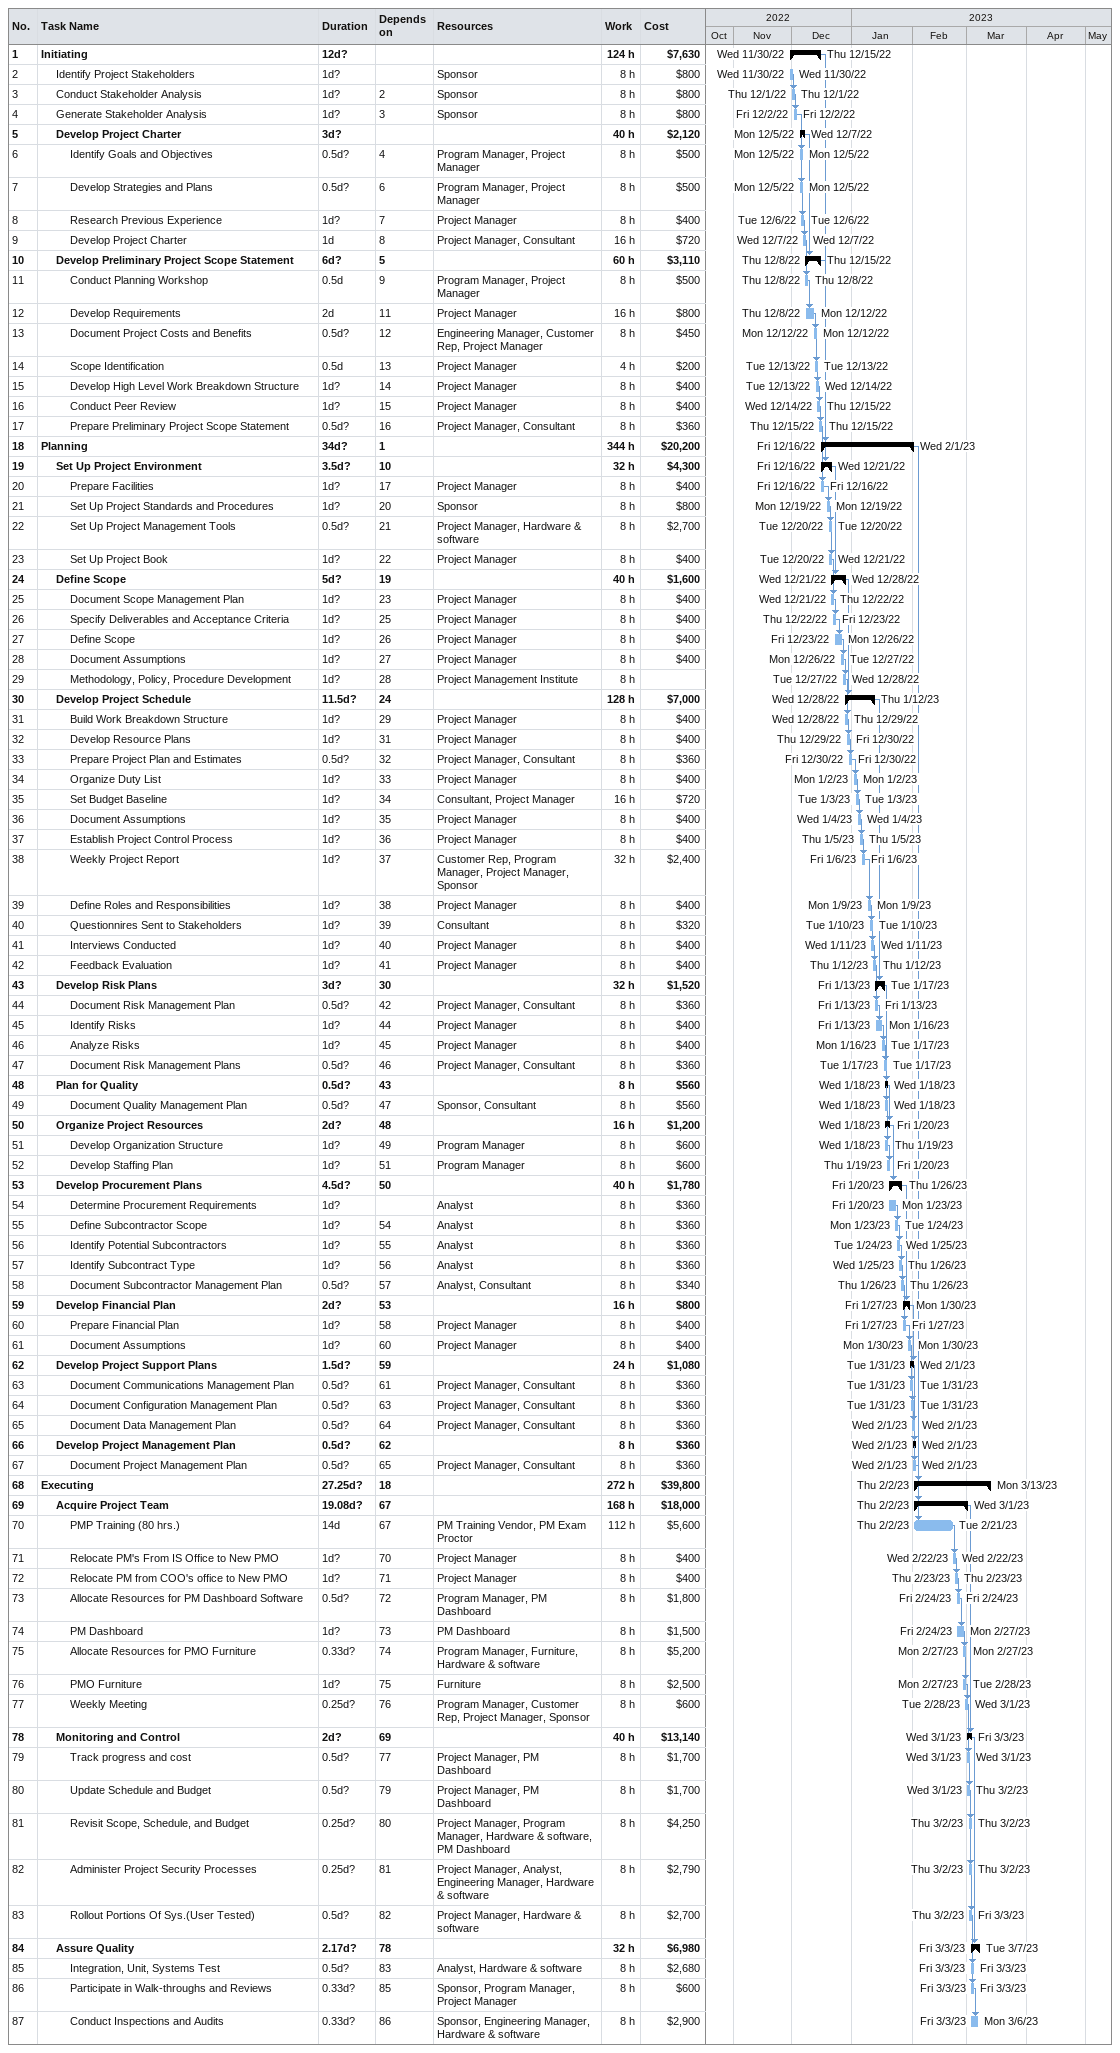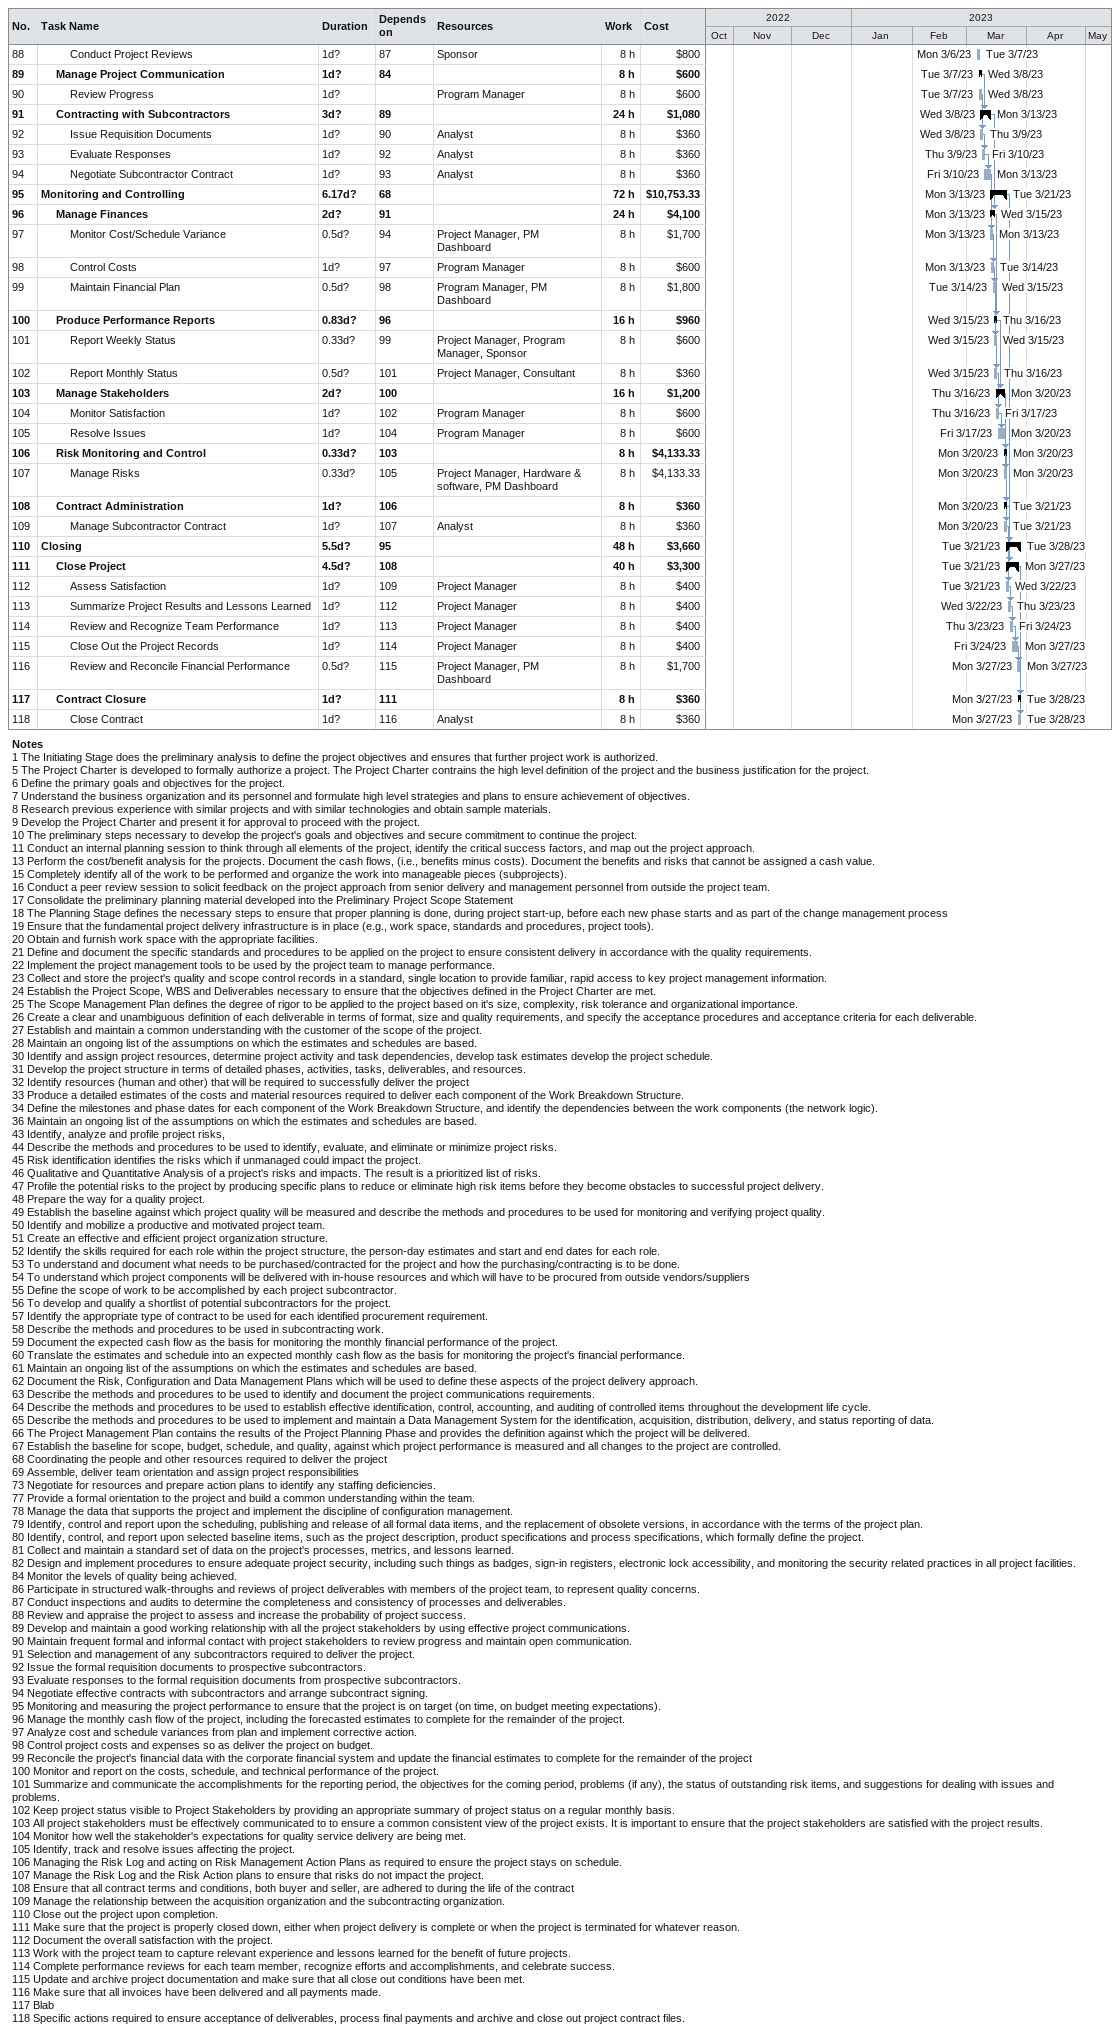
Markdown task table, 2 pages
| ID | Level | Task | Duration | Start | Finish | Predecessors | Resources | Work (h) | Cost ($) |
|---|---|---|---|---|---|---|---|---|---|
| 1 | 1 | **Initiating** | 12d? | 2022-11-30 | 2022-12-15 |  |  | 124 | 7630 |
| 2 | 2 | Identify Project Stakeholders | 1d? | 2022-11-30 | 2022-11-30 |  | Sponsor | 8 | 800 |
| 3 | 2 | Conduct Stakeholder Analysis | 1d? | 2022-12-01 | 2022-12-01 | 2 | Sponsor | 8 | 800 |
| 4 | 2 | Generate Stakeholder Analysis | 1d? | 2022-12-02 | 2022-12-02 | 3 | Sponsor | 8 | 800 |
| 5 | 2 | **Develop Project Charter** | 3d? | 2022-12-05 | 2022-12-07 |  |  | 40 | 2120 |
| 6 | 3 | Identify Goals and Objectives | 0.5d? | 2022-12-05 | 2022-12-05 | 4 | Program Manager, Project Manager | 8 | 500 |
| 7 | 3 | Develop Strategies and Plans | 0.5d? | 2022-12-05 | 2022-12-05 | 6 | Program Manager, Project Manager | 8 | 500 |
| 8 | 3 | Research Previous Experience | 1d? | 2022-12-06 | 2022-12-06 | 7 | Project Manager | 8 | 400 |
| 9 | 3 | Develop Project Charter | 1d | 2022-12-07 | 2022-12-07 | 8 | Project Manager, Consultant | 16 | 720 |
| 10 | 2 | **Develop Preliminary Project Scope Statement** | 6d? | 2022-12-08 | 2022-12-15 | 5 |  | 60 | 3110 |
| 11 | 3 | Conduct Planning Workshop | 0.5d | 2022-12-08 | 2022-12-08 | 9 | Program Manager, Project Manager | 8 | 500 |
| 12 | 3 | Develop Requirements | 2d | 2022-12-08 | 2022-12-12 | 11 | Project Manager | 16 | 800 |
| 13 | 3 | Document Project Costs and Benefits | 0.5d? | 2022-12-12 | 2022-12-12 | 12 | Engineering Manager, Customer Rep, Project Manager | 8 | 450 |
| 14 | 3 | Scope Identification | 0.5d | 2022-12-13 | 2022-12-13 | 13 | Project Manager | 4 | 200 |
| 15 | 3 | Develop High Level Work Breakdown Structure | 1d? | 2022-12-13 | 2022-12-14 | 14 | Project Manager | 8 | 400 |
| 16 | 3 | Conduct Peer Review | 1d? | 2022-12-14 | 2022-12-15 | 15 | Project Manager | 8 | 400 |
| 17 | 3 | Prepare Preliminary Project Scope Statement | 0.5d? | 2022-12-15 | 2022-12-15 | 16 | Project Manager, Consultant | 8 | 360 |
| 18 | 1 | **Planning** | 34d? | 2022-12-16 | 2023-02-01 | 1 |  | 344 | 20200 |
| 19 | 2 | **Set Up Project Environment** | 3.5d? | 2022-12-16 | 2022-12-21 | 10 |  | 32 | 4300 |
| 20 | 3 | Prepare Facilities | 1d? | 2022-12-16 | 2022-12-16 | 17 | Project Manager | 8 | 400 |
| 21 | 3 | Set Up Project Standards and Procedures | 1d? | 2022-12-19 | 2022-12-19 | 20 | Sponsor | 8 | 800 |
| 22 | 3 | Set Up Project Management Tools | 0.5d? | 2022-12-20 | 2022-12-20 | 21 | Project Manager, Hardware & software | 8 | 2700 |
| 23 | 3 | Set Up Project Book | 1d? | 2022-12-20 | 2022-12-21 | 22 | Project Manager | 8 | 400 |
| 24 | 2 | **Define Scope** | 5d? | 2022-12-21 | 2022-12-28 | 19 |  | 40 | 1600 |
| 25 | 3 | Document Scope Management Plan | 1d? | 2022-12-21 | 2022-12-22 | 23 | Project Manager | 8 | 400 |
| 26 | 3 | Specify Deliverables and Acceptance Criteria | 1d? | 2022-12-22 | 2022-12-23 | 25 | Project Manager | 8 | 400 |
| 27 | 3 | Define Scope | 1d? | 2022-12-23 | 2022-12-26 | 26 | Project Manager | 8 | 400 |
| 28 | 3 | Document Assumptions | 1d? | 2022-12-26 | 2022-12-27 | 27 | Project Manager | 8 | 400 |
| 29 | 3 | Methodology, Policy, Procedure Development | 1d? | 2022-12-27 | 2022-12-28 | 28 | Project Management Institute | 8 |  |
| 30 | 2 | **Develop Project Schedule** | 11.5d? | 2022-12-28 | 2023-01-12 | 24 |  | 128 | 7000 |
| 31 | 3 | Build Work Breakdown Structure | 1d? | 2022-12-28 | 2022-12-29 | 29 | Project Manager | 8 | 400 |
| 32 | 3 | Develop Resource Plans | 1d? | 2022-12-29 | 2022-12-30 | 31 | Project Manager | 8 | 400 |
| 33 | 3 | Prepare Project Plan and Estimates | 0.5d? | 2022-12-30 | 2022-12-30 | 32 | Project Manager, Consultant | 8 | 360 |
| 34 | 3 | Organize Duty List | 1d? | 2023-01-02 | 2023-01-02 | 33 | Project Manager | 8 | 400 |
| 35 | 3 | Set Budget Baseline | 1d? | 2023-01-03 | 2023-01-03 | 34 | Consultant, Project Manager | 16 | 720 |
| 36 | 3 | Document Assumptions | 1d? | 2023-01-04 | 2023-01-04 | 35 | Project Manager | 8 | 400 |
| 37 | 3 | Establish Project Control Process | 1d? | 2023-01-05 | 2023-01-05 | 36 | Project Manager | 8 | 400 |
| 38 | 3 | Weekly Project Report | 1d? | 2023-01-06 | 2023-01-06 | 37 | Customer Rep, Program Manager, Project Manager, Sponsor | 32 | 2400 |
| 39 | 3 | Define Roles and Responsibilities | 1d? | 2023-01-09 | 2023-01-09 | 38 | Project Manager | 8 | 400 |
| 40 | 3 | Questionnires Sent to Stakeholders | 1d? | 2023-01-10 | 2023-01-10 | 39 | Consultant | 8 | 320 |
| 41 | 3 | Interviews Conducted | 1d? | 2023-01-11 | 2023-01-11 | 40 | Project Manager | 8 | 400 |
| 42 | 3 | Feedback Evaluation | 1d? | 2023-01-12 | 2023-01-12 | 41 | Project Manager | 8 | 400 |
| 43 | 2 | **Develop Risk Plans** | 3d? | 2023-01-13 | 2023-01-17 | 30 |  | 32 | 1520 |
| 44 | 3 | Document Risk Management Plan | 0.5d? | 2023-01-13 | 2023-01-13 | 42 | Project Manager, Consultant | 8 | 360 |
| 45 | 3 | Identify Risks | 1d? | 2023-01-13 | 2023-01-16 | 44 | Project Manager | 8 | 400 |
| 46 | 3 | Analyze Risks | 1d? | 2023-01-16 | 2023-01-17 | 45 | Project Manager | 8 | 400 |
| 47 | 3 | Document Risk Management Plans | 0.5d? | 2023-01-17 | 2023-01-17 | 46 | Project Manager, Consultant | 8 | 360 |
| 48 | 2 | **Plan for Quality** | 0.5d? | 2023-01-18 | 2023-01-18 | 43 |  | 8 | 560 |
| 49 | 3 | Document Quality Management Plan | 0.5d? | 2023-01-18 | 2023-01-18 | 47 | Sponsor, Consultant | 8 | 560 |
| 50 | 2 | **Organize Project Resources** | 2d? | 2023-01-18 | 2023-01-20 | 48 |  | 16 | 1200 |
| 51 | 3 | Develop Organization Structure | 1d? | 2023-01-18 | 2023-01-19 | 49 | Program Manager | 8 | 600 |
| 52 | 3 | Develop Staffing Plan | 1d? | 2023-01-19 | 2023-01-20 | 51 | Program Manager | 8 | 600 |
| 53 | 2 | **Develop Procurement Plans** | 4.5d? | 2023-01-20 | 2023-01-26 | 50 |  | 40 | 1780 |
| 54 | 3 | Determine Procurement Requirements | 1d? | 2023-01-20 | 2023-01-23 |  | Analyst | 8 | 360 |
| 55 | 3 | Define Subcontractor Scope | 1d? | 2023-01-23 | 2023-01-24 | 54 | Analyst | 8 | 360 |
| 56 | 3 | Identify Potential Subcontractors | 1d? | 2023-01-24 | 2023-01-25 | 55 | Analyst | 8 | 360 |
| 57 | 3 | Identify Subcontract Type | 1d? | 2023-01-25 | 2023-01-26 | 56 | Analyst | 8 | 360 |
| 58 | 3 | Document Subcontractor Management Plan | 0.5d? | 2023-01-26 | 2023-01-26 | 57 | Analyst, Consultant | 8 | 340 |
| 59 | 2 | **Develop Financial Plan** | 2d? | 2023-01-27 | 2023-01-30 | 53 |  | 16 | 800 |
| 60 | 3 | Prepare Financial Plan | 1d? | 2023-01-27 | 2023-01-27 | 58 | Project Manager | 8 | 400 |
| 61 | 3 | Document Assumptions | 1d? | 2023-01-30 | 2023-01-30 | 60 | Project Manager | 8 | 400 |
| 62 | 2 | **Develop Project Support Plans** | 1.5d? | 2023-01-31 | 2023-02-01 | 59 |  | 24 | 1080 |
| 63 | 3 | Document Communications Management Plan | 0.5d? | 2023-01-31 | 2023-01-31 | 61 | Project Manager, Consultant | 8 | 360 |
| 64 | 3 | Document Configuration Management Plan | 0.5d? | 2023-01-31 | 2023-01-31 | 63 | Project Manager, Consultant | 8 | 360 |
| 65 | 3 | Document Data Management Plan | 0.5d? | 2023-02-01 | 2023-02-01 | 64 | Project Manager, Consultant | 8 | 360 |
| 66 | 2 | **Develop Project Management Plan** | 0.5d? | 2023-02-01 | 2023-02-01 | 62 |  | 8 | 360 |
| 67 | 3 | Document Project Management Plan | 0.5d? | 2023-02-01 | 2023-02-01 | 65 | Project Manager, Consultant | 8 | 360 |
| 68 | 1 | **Executing** | 27.25d? | 2023-02-02 | 2023-03-13 | 18 |  | 272 | 39800 |
| 69 | 2 | **Acquire Project Team** | 19.08d? | 2023-02-02 | 2023-03-01 | 67 |  | 168 | 18000 |
| 70 | 3 | PMP Training (80 hrs.) | 14d | 2023-02-02 | 2023-02-21 | 67 | PM Training Vendor, PM Exam Proctor | 112 | 5600 |
| 71 | 3 | Relocate PM's From IS Office to New PMO | 1d? | 2023-02-22 | 2023-02-22 | 70 | Project Manager | 8 | 400 |
| 72 | 3 | Relocate PM from COO's office to New PMO | 1d? | 2023-02-23 | 2023-02-23 | 71 | Project Manager | 8 | 400 |
| 73 | 3 | Allocate Resources for PM Dashboard Software | 0.5d? | 2023-02-24 | 2023-02-24 | 72 | Program Manager, PM Dashboard | 8 | 1800 |
| 74 | 3 | PM Dashboard | 1d? | 2023-02-24 | 2023-02-27 | 73 | PM Dashboard | 8 | 1500 |
| 75 | 3 | Allocate Resources for PMO Furniture | 0.33d? | 2023-02-27 | 2023-02-27 | 74 | Program Manager, Furniture, Hardware & software | 8 | 5200 |
| 76 | 3 | PMO Furniture | 1d? | 2023-02-27 | 2023-02-28 | 75 | Furniture | 8 | 2500 |
| 77 | 3 | Weekly Meeting | 0.25d? | 2023-02-28 | 2023-03-01 | 76 | Program Manager, Customer Rep, Project Manager, Sponsor | 8 | 600 |
| 78 | 2 | **Monitoring and Control** | 2d? | 2023-03-01 | 2023-03-03 | 69 |  | 40 | 13140 |
| 79 | 3 | Track progress and cost | 0.5d? | 2023-03-01 | 2023-03-01 | 77 | Project Manager, PM Dashboard | 8 | 1700 |
| 80 | 3 | Update Schedule and Budget | 0.5d? | 2023-03-01 | 2023-03-02 | 79 | Project Manager, PM Dashboard | 8 | 1700 |
| 81 | 3 | Revisit Scope, Schedule, and Budget | 0.25d? | 2023-03-02 | 2023-03-02 | 80 | Project Manager, Program Manager, Hardware & software, PM Dashboard | 8 | 4250 |
| 82 | 3 | Administer Project Security Processes | 0.25d? | 2023-03-02 | 2023-03-02 | 81 | Project Manager, Analyst, Engineering Manager, Hardware & software | 8 | 2790 |
| 83 | 3 | Rollout Portions Of Sys.(User Tested) | 0.5d? | 2023-03-02 | 2023-03-03 | 82 | Project Manager, Hardware & software | 8 | 2700 |
| 84 | 2 | **Assure Quality** | 2.17d? | 2023-03-03 | 2023-03-07 | 78 |  | 32 | 6980 |
| 85 | 3 | Integration, Unit, Systems Test | 0.5d? | 2023-03-03 | 2023-03-03 | 83 | Analyst, Hardware & software | 8 | 2680 |
| 86 | 3 | Participate in Walk-throughs and Reviews | 0.33d? | 2023-03-03 | 2023-03-03 | 85 | Sponsor, Program Manager, Project Manager | 8 | 600 |
| 87 | 3 | Conduct Inspections and Audits | 0.33d? | 2023-03-03 | 2023-03-06 | 86 | Sponsor, Engineering Manager, Hardware & software | 8 | 2900 |
| 88 | 3 | Conduct Project Reviews | 1d? | 2023-03-06 | 2023-03-07 | 87 | Sponsor | 8 | 800 |
| 89 | 2 | **Manage Project Communication** | 1d? | 2023-03-07 | 2023-03-08 | 84 |  | 8 | 600 |
| 90 | 3 | Review Progress | 1d? | 2023-03-07 | 2023-03-08 |  | Program Manager | 8 | 600 |
| 91 | 2 | **Contracting with Subcontractors** | 3d? | 2023-03-08 | 2023-03-13 | 89 |  | 24 | 1080 |
| 92 | 3 | Issue Requisition Documents | 1d? | 2023-03-08 | 2023-03-09 | 90 | Analyst | 8 | 360 |
| 93 | 3 | Evaluate Responses | 1d? | 2023-03-09 | 2023-03-10 | 92 | Analyst | 8 | 360 |
| 94 | 3 | Negotiate Subcontractor Contract | 1d? | 2023-03-10 | 2023-03-13 | 93 | Analyst | 8 | 360 |
| 95 | 1 | **Monitoring and Controlling** | 6.17d? | 2023-03-13 | 2023-03-21 | 68 |  | 72 | 10753.33 |
| 96 | 2 | **Manage Finances** | 2d? | 2023-03-13 | 2023-03-15 | 91 |  | 24 | 4100 |
| 97 | 3 | Monitor Cost/Schedule Variance | 0.5d? | 2023-03-13 | 2023-03-13 | 94 | Project Manager, PM Dashboard | 8 | 1700 |
| 98 | 3 | Control Costs | 1d? | 2023-03-13 | 2023-03-14 | 97 | Program Manager | 8 | 600 |
| 99 | 3 | Maintain Financial Plan | 0.5d? | 2023-03-14 | 2023-03-15 | 98 | Program Manager, PM Dashboard | 8 | 1800 |
| 100 | 2 | **Produce Performance Reports** | 0.83d? | 2023-03-15 | 2023-03-16 | 96 |  | 16 | 960 |
| 101 | 3 | Report Weekly Status | 0.33d? | 2023-03-15 | 2023-03-15 | 99 | Project Manager, Program Manager, Sponsor | 8 | 600 |
| 102 | 3 | Report Monthly Status | 0.5d? | 2023-03-15 | 2023-03-16 | 101 | Project Manager, Consultant | 8 | 360 |
| 103 | 2 | **Manage Stakeholders** | 2d? | 2023-03-16 | 2023-03-20 | 100 |  | 16 | 1200 |
| 104 | 3 | Monitor Satisfaction | 1d? | 2023-03-16 | 2023-03-17 | 102 | Program Manager | 8 | 600 |
| 105 | 3 | Resolve Issues | 1d? | 2023-03-17 | 2023-03-20 | 104 | Program Manager | 8 | 600 |
| 106 | 2 | **Risk Monitoring and Control** | 0.33d? | 2023-03-20 | 2023-03-20 | 103 |  | 8 | 4133.33 |
| 107 | 3 | Manage Risks | 0.33d? | 2023-03-20 | 2023-03-20 | 105 | Project Manager, Hardware & software, PM Dashboard | 8 | 4133.33 |
| 108 | 2 | **Contract Administration** | 1d? | 2023-03-20 | 2023-03-21 | 106 |  | 8 | 360 |
| 109 | 3 | Manage Subcontractor Contract | 1d? | 2023-03-20 | 2023-03-21 | 107 | Analyst | 8 | 360 |
| 110 | 1 | **Closing** | 5.5d? | 2023-03-21 | 2023-03-28 | 95 |  | 48 | 3660 |
| 111 | 2 | **Close Project** | 4.5d? | 2023-03-21 | 2023-03-27 | 108 |  | 40 | 3300 |
| 112 | 3 | Assess Satisfaction | 1d? | 2023-03-21 | 2023-03-22 | 109 | Project Manager | 8 | 400 |
| 113 | 3 | Summarize Project Results and Lessons Learned | 1d? | 2023-03-22 | 2023-03-23 | 112 | Project Manager | 8 | 400 |
| 114 | 3 | Review and Recognize Team Performance | 1d? | 2023-03-23 | 2023-03-24 | 113 | Project Manager | 8 | 400 |
| 115 | 3 | Close Out the Project Records | 1d? | 2023-03-24 | 2023-03-27 | 114 | Project Manager | 8 | 400 |
| 116 | 3 | Review and Reconcile Financial Performance | 0.5d? | 2023-03-27 | 2023-03-27 | 115 | Project Manager, PM Dashboard | 8 | 1700 |
| 117 | 2 | **Contract Closure** | 1d? | 2023-03-27 | 2023-03-28 | 111 |  | 8 | 360 |
| 118 | 3 | Close Contract | 1d? | 2023-03-27 | 2023-03-28 | 116 | Analyst | 8 | 360 |

Notes
- 1: The Initiating Stage does the preliminary analysis to define the project objectives and ensures that further project work is authorized.
- 5: The Project Charter is developed to formally authorize a project. The Project Charter contrains the high level definition of the project and the business justification for the project.
- 6: Define the primary goals and objectives for the project.
- 7: Understand the business organization and its personnel and formulate high level strategies and plans to ensure achievement of objectives.
- 8: Research previous experience with similar projects and with similar technologies and obtain sample materials.
- 9: Develop the Project Charter and present it for approval to proceed with the project.
- 10: The preliminary steps necessary to develop the project's goals and objectives and secure commitment to continue the project.
- 11: Conduct an internal planning session to think through all elements of the project, identify the critical success factors, and map out the project approach.
- 13: Perform the cost/benefit analysis for the projects. Document the cash flows, (i.e., benefits minus costs). Document the benefits and risks that cannot be assigned a cash value.
- 15: Completely identify all of the work to be performed and organize the work into manageable pieces (subprojects).
- 16: Conduct a peer review session to solicit feedback on the project approach from senior delivery and management personnel from outside the project team.
- 17: Consolidate the preliminary planning material developed into the Preliminary Project Scope Statement
- 18: The Planning Stage defines the necessary steps to ensure that proper planning is done, during project start-up, before each new phase starts and as part of the change management process
- 19: Ensure that the fundamental project delivery infrastructure is in place (e.g., work space, standards and procedures, project tools).
- 20: Obtain and furnish work space with the appropriate facilities.
- 21: Define and document the specific standards and procedures to be applied on the project to ensure consistent delivery in accordance with the quality requirements.
- 22: Implement the project management tools to be used by the project team to manage performance.
- 23: Collect and store the project's quality and scope control records in a standard, single location to provide familiar, rapid access to key project management information.
- 24: Establish the Project Scope, WBS and Deliverables necessary to ensure that the objectives defined in the Project Charter are met.
- 25: The Scope Management Plan defines the degree of rigor to be applied to the project based on it's size, complexity, risk tolerance and organizational importance.
- 26: Create a clear and unambiguous definition of each deliverable in terms of format, size and quality requirements, and specify the acceptance procedures and acceptance criteria for each deliverable.
- 27: Establish and maintain a common understanding with the customer of the scope of the project.
- 28: Maintain an ongoing list of the assumptions on which the estimates and schedules are based.
- 30: Identify and assign project resources, determine project activity and task dependencies, develop task estimates develop the project schedule.
- 31: Develop the project structure in terms of detailed phases, activities, tasks, deliverables, and resources.
- 32: Identify resources (human and other) that will be required to successfully deliver the project
- 33: Produce a detailed estimates of the costs and material resources required to deliver each component of the Work Breakdown Structure.
- 34: Define the milestones and phase dates for each component of the Work Breakdown Structure, and identify the dependencies between the work components (the network logic).
- 36: Maintain an ongoing list of the assumptions on which the estimates and schedules are based.
- 43: Identify, analyze and profile project risks,
- 44: Describe the methods and procedures to be used to identify, evaluate, and eliminate or minimize project risks.
- 45: Risk identification identifies the risks which if unmanaged could impact the project.
- 46: Qualitative and Quantitative Analysis of a project's risks and impacts. The result is a prioritized list of risks.
- 47: Profile the potential risks to the project by producing specific plans to reduce or eliminate high risk items before they become obstacles to successful project delivery.
- 48: Prepare the way for a quality project.
- 49: Establish the baseline against which project quality will be measured and describe the methods and procedures to be used for monitoring and verifying project quality.
- 50: Identify and mobilize a productive and motivated project team.
- 51: Create an effective and efficient project organization structure.
- 52: Identify the skills required for each role within the project structure, the person-day estimates and start and end dates for each role.
- 53: To understand and document what needs to be purchased/contracted for the project and how the purchasing/contracting is to be done.
- 54: To understand which project components will be delivered with in-house resources and which will have to be procured from outside vendors/suppliers
- 55: Define the scope of work to be accomplished by each project subcontractor.
- 56: To develop and qualify a shortlist of potential subcontractors for the project.
- 57: Identify the appropriate type of contract to be used for each identified procurement requirement.
- 58: Describe the methods and procedures to be used in subcontracting work.
- 59: Document the expected cash flow as the basis for monitoring the monthly financial performance of the project.
- 60: Translate the estimates and schedule into an expected monthly cash flow as the basis for monitoring the project's financial performance.
- 61: Maintain an ongoing list of the assumptions on which the estimates and schedules are based.
- 62: Document the Risk, Configuration and Data Management Plans which will be used to define these aspects of the project delivery approach.
- 63: Describe the methods and procedures to be used to identify and document the project communications requirements.
- 64: Describe the methods and procedures to be used to establish effective identification, control, accounting, and auditing of controlled items throughout the development life cycle.
- 65: Describe the methods and procedures to be used to implement and maintain a Data Management System for the identification, acquisition, distribution, delivery, and status reporting of data.
- 66: The Project Management Plan contains the results of the Project Planning Phase and provides the definition against which the project will be delivered.
- 67: Establish the baseline for scope, budget, schedule, and quality, against which project performance is measured and all changes to the project are controlled.
- 68: Coordinating the people and other resources required to deliver the project
- 69: Assemble, deliver team orientation and assign project responsibilities
- 73: Negotiate for resources and prepare action plans to identify any staffing deficiencies.
- 77: Provide a formal orientation to the project and build a common understanding within the team.
- 78: Manage the data that supports the project and implement the discipline of configuration management.
- 79: Identify, control and report upon the scheduling, publishing and release of all formal data items, and the replacement of obsolete versions, in accordance with the terms of the project plan.
- 80: Identify, control, and report upon selected baseline items, such as the project description, product specifications and process specifications, which formally define the project.
- 81: Collect and maintain a standard set of data on the project's processes, metrics, and lessons learned.
- 82: Design and implement procedures to ensure adequate project security, including such things as badges, sign-in registers, electronic lock accessibility, and monitoring the security related practices in all project facilities.
- 84: Monitor the levels of quality being achieved.
- 86: Participate in structured walk-throughs and reviews of project deliverables with members of the project team, to represent quality concerns.
- 87: Conduct inspections and audits to determine the completeness and consistency of processes and deliverables.
- 88: Review and appraise the project to assess and increase the probability of project success.
- 89: Develop and maintain a good working relationship with all the project stakeholders by using effective project communications.
- 90: Maintain frequent formal and informal contact with project stakeholders to review progress and maintain open communication.
- 91: Selection and management of any subcontractors required to deliver the project.
- 92: Issue the formal requisition documents to prospective subcontractors.
- 93: Evaluate responses to the formal requisition documents from prospective subcontractors.
- 94: Negotiate effective contracts with subcontractors and arrange subcontract signing.
- 95: Monitoring and measuring the project performance to ensure that the project is on target (on time, on budget meeting expectations).
- 96: Manage the monthly cash flow of the project, including the forecasted estimates to complete for the remainder of the project.
- 97: Analyze cost and schedule variances from plan and implement corrective action.
- 98: Control project costs and expenses so as deliver the project on budget.
- 99: Reconcile the project's financial data with the corporate financial system and update the financial estimates to complete for the remainder of the project
- 100: Monitor and report on the costs, schedule, and technical performance of the project.
- 101: Summarize and communicate the accomplishments for the reporting period, the objectives for the coming period, problems (if any), the status of outstanding risk items, and suggestions for dealing with issues and problems.
- 102: Keep project status visible to Project Stakeholders by providing an appropriate summary of project status on a regular monthly basis.
- 103: All project stakeholders must be effectively communicated to to ensure a common consistent view of the project exists. It is important to ensure that the project stakeholders are satisfied with the project results.
- 104: Monitor how well the stakeholder's expectations for quality service delivery are being met.
- 105: Identify, track and resolve issues affecting the project.
- 106: Managing the Risk Log and acting on Risk Management Action Plans as required to ensure the project stays on schedule.
- 107: Manage the Risk Log and the Risk Action plans to ensure that risks do not impact the project.
- 108: Ensure that all contract terms and conditions, both buyer and seller, are adhered to during the life of the contract
- 109: Manage the relationship between the acquisition organization and the subcontracting organization.
- 110: Close out the project upon completion.
- 111: Make sure that the project is properly closed down, either when project delivery is complete or when the project is terminated for whatever reason.
- 112: Document the overall satisfaction with the project.
- 113: Work with the project team to capture relevant experience and lessons learned for the benefit of future projects.
- 114: Complete performance reviews for each team member, recognize efforts and accomplishments, and celebrate success.
- 115: Update and archive project documentation and make sure that all close out conditions have been met.
- 116: Make sure that all invoices have been delivered and all payments made.
- 117: Blab
- 118: Specific actions required to ensure acceptance of deliverables, process final payments and archive and close out project contract files.
